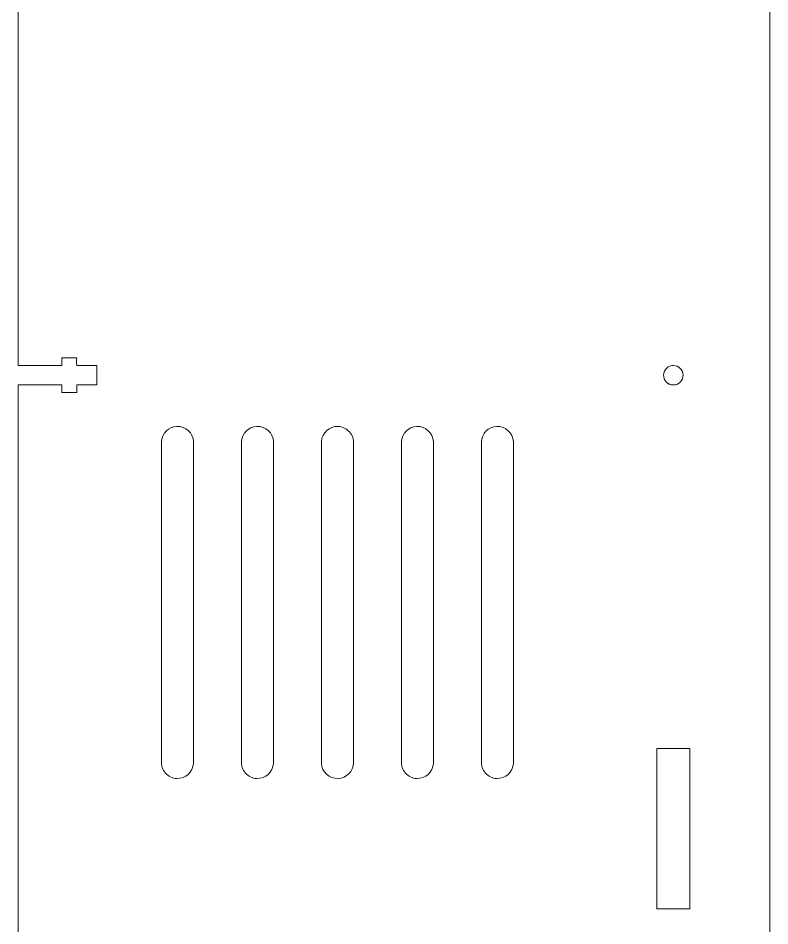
# Model space of a CAD drawing. Header units: inches. Extents: x -13.4 to 14.6, y -14.8 to 13.9.
# Drawn here: x -13.38 to -8.68, y -9.34 to -3.67 of the extents above; entities that cross this region are included whole.
import ezdxf

# ---------------------------------------------------------------- set-up
doc = ezdxf.new("R2010")
doc.units = ezdxf.units.IN
doc.header["$MEASUREMENT"] = 0
doc.layers.add('Layer 1', color=7, linetype='Continuous')

msp = doc.modelspace()

# ---------------------------------------------------------------- linework, layer by layer
at = {"layer": 'Layer 1', "lineweight": 0}
for points, knots in [([(-13.1033, 5.4898), (-13.1033, 5.4898), (-13.3773, 5.4898), (-13.3773, 5.4898), (-13.3773, 5.4898), (-13.3773, 5.4898), (-13.3773, 9.0552), (-13.3773, 9.0552), (-13.3773, 9.0552), (-13.3773, 9.0552), (-12.3773, 9.0552), (-12.3773, 9.0552), (-12.3773, 9.0552), (-12.3773, 9.0552), (-12.3773, 9.2601), (-12.3773, 9.2601), (-12.3773, 9.2601), (-12.3773, 9.2601), (-12.3773, 9.2622), (-12.3773, 9.2622), (-12.3773, 9.2622), (-12.3773, 9.2622), (-9.6773, 9.2622), (-9.6773, 9.2622), (-9.6773, 9.2622), (-9.6773, 9.2622), (-9.6773, 9.0553), (-9.6773, 9.0553), (-9.6773, 9.0553), (-9.6773, 9.0553), (-9.6773, 9.0552), (-9.6773, 9.0552), (-9.6773, 9.0552), (-9.6773, 9.0552), (-8.6774, 9.0552), (-8.6774, 9.0552), (-8.6774, 9.0552), (-8.6774, 9.0552), (-8.6773, 9.055), (-8.6773, 9.055), (-8.6773, 9.055), (-8.6773, 9.055), (-8.6773, -8.785), (-8.6773, -8.785), (-8.6773, -8.785), (-8.6773, -8.785), (-8.6774, -9.5308), (-8.6774, -9.5308), (-8.6774, -9.5308), (-8.6774, -9.5308), (-9.6769, -9.5308), (-9.6769, -9.5308), (-9.6769, -9.5308), (-9.6769, -9.5308), (-9.6773, -9.5308), (-9.6773, -9.5308), (-9.6773, -9.5308), (-9.6773, -9.5308), (-9.6773, -9.7377), (-9.6773, -9.7377), (-9.6773, -9.7377), (-9.6773, -9.7377), (-9.6774, -9.7378), (-9.6774, -9.7378), (-9.6774, -9.7378), (-9.6774, -9.7378), (-12.3772, -9.7378), (-12.3772, -9.7378), (-12.3772, -9.7378), (-12.3772, -9.7378), (-12.3773, -9.7378), (-12.3773, -9.7378), (-12.3773, -9.7378), (-12.3773, -9.7378), (-12.3773, -9.5328), (-12.3773, -9.5328), (-12.3773, -9.5328), (-12.3773, -9.5328), (-12.3774, -9.5308), (-12.3774, -9.5308), (-12.3774, -9.5308), (-12.3774, -9.5308), (-13.3773, -9.5308), (-13.3773, -9.5308), (-13.3773, -9.5308), (-13.3773, -9.5308), (-13.3773, -9.5306), (-13.3773, -9.5306), (-13.3773, -9.5306), (-13.3773, -9.5306), (-13.3773, -5.9725), (-13.3773, -5.9725), (-13.3773, -5.9725), (-13.3773, -5.9725), (-13.3773, -5.9652), (-13.3773, -5.9652), (-13.3773, -5.9652), (-13.2859, -5.9646), (-13.1947, -5.9646), (-13.1033, -5.9652), (-13.1033, -5.9652), (-13.1033, -5.9652), (-13.1033, -6.0118), (-13.1033, -6.0118), (-13.1033, -6.0118), (-13.1033, -6.0118), (-13.1033, -6.0122), (-13.1033, -6.0122), (-13.1033, -6.0122), (-13.1033, -6.0122), (-13.0114, -6.0122), (-13.0114, -6.0122), (-13.0114, -6.0122), (-13.0114, -6.0122), (-13.0113, -6.0118), (-13.0113, -6.0118), (-13.0113, -6.0118), (-13.0113, -6.0118), (-13.0113, -5.9653), (-13.0113, -5.9653), (-13.0113, -5.9653), (-13.0113, -5.9653), (-13.0113, -5.9652), (-13.0113, -5.9652), (-13.0113, -5.9652), (-13.0113, -5.9652), (-12.8844, -5.9652), (-12.8844, -5.9652), (-12.8844, -5.9652), (-12.8844, -5.9652), (-12.8843, -5.965), (-12.8843, -5.965), (-12.8843, -5.965), (-12.8843, -5.965), (-12.8843, -5.8434), (-12.8843, -5.8434), (-12.8843, -5.8434), (-12.8843, -5.8434), (-12.8844, -5.8432), (-12.8844, -5.8432), (-12.8844, -5.8432), (-12.8844, -5.8432), (-13.0113, -5.8432), (-13.0113, -5.8432), (-13.0113, -5.8432), (-13.0118, -5.8276), (-13.0118, -5.8119), (-13.0113, -5.7963), (-13.0113, -5.7963), (-13.0113, -5.7963), (-13.0117, -5.7962), (-13.0117, -5.7962), (-13.0117, -5.7962), (-13.0117, -5.7962), (-13.1007, -5.7962), (-13.1007, -5.7962), (-13.1007, -5.7962), (-13.1007, -5.7962), (-13.1033, -5.7963), (-13.1033, -5.7963), (-13.1033, -5.7963), (-13.1033, -5.7963), (-13.1033, -5.8428), (-13.1033, -5.8428), (-13.1033, -5.8428), (-13.1033, -5.8428), (-13.1034, -5.8432), (-13.1034, -5.8432), (-13.1034, -5.8432), (-13.1034, -5.8432), (-13.3773, -5.8432), (-13.3773, -5.8432), (-13.3773, -5.8432), (-13.3773, -5.8432), (-13.3773, -5.6381), (-13.3773, -5.6381), (-13.3773, -5.6381), (-13.3773, -5.6381), (-13.3773, -0.3071), (-13.3773, -0.3071), (-13.3773, -0.3071), (-13.3773, -0.3071), (-13.3773, -0.2987), (-13.3773, -0.2987), (-13.3773, -0.2987), (-13.3773, -0.2987), (-13.1034, -0.2987), (-13.1034, -0.2987), (-13.1034, -0.2987), (-13.1034, -0.2987), (-13.1033, -0.2987), (-13.1033, -0.2987), (-13.1033, -0.2987), (-13.1033, -0.2987), (-13.1033, -0.3456), (-13.1033, -0.3456), (-13.1033, -0.3456), (-13.1033, -0.3456), (-13.1033, -0.3457), (-13.1033, -0.3457), (-13.1033, -0.3457), (-13.1033, -0.3457), (-13.0114, -0.3457), (-13.0114, -0.3457), (-13.0114, -0.3457), (-13.0111, -0.33), (-13.0111, -0.3144), (-13.0113, -0.2988), (-13.0113, -0.2988), (-13.0113, -0.2988), (-13.0113, -0.2987), (-13.0113, -0.2987), (-13.0113, -0.2987), (-13.0113, -0.2987), (-12.8844, -0.2987), (-12.8844, -0.2987), (-12.8844, -0.2987), (-12.8844, -0.2987), (-12.8843, -0.2985), (-12.8843, -0.2985), (-12.8843, -0.2985), (-12.884, -0.2579), (-12.884, -0.2173), (-12.8844, -0.1767), (-12.8844, -0.1767), (-12.8844, -0.1767), (-13.0113, -0.1767), (-13.0113, -0.1767), (-13.0113, -0.1767), (-13.0119, -0.161), (-13.0119, -0.1454), (-13.0113, -0.1297), (-13.0113, -0.1297), (-13.0419, -0.1291), (-13.0725, -0.1291), (-13.103, -0.1297), (-13.103, -0.1297), (-13.103, -0.1297), (-13.1033, -0.1298), (-13.1033, -0.1298), (-13.1033, -0.1298), (-13.1033, -0.1298), (-13.1033, -0.1766), (-13.1033, -0.1766), (-13.1033, -0.1766), (-13.1033, -0.1766), (-13.1034, -0.1767), (-13.1034, -0.1767), (-13.1034, -0.1767), (-13.1034, -0.1767), (-13.3773, -0.1767), (-13.3773, -0.1767), (-13.3773, -0.1767), (-13.3773, -0.1767), (-13.3773, -0.1233), (-13.3773, -0.1233), (-13.3773, -0.1233), (-13.3773, -0.1233), (-13.3773, 5.3676), (-13.3773, 5.3676), (-13.3773, 5.3676), (-13.3773, 5.3676), (-13.3773, 5.3678), (-13.3773, 5.3678), (-13.3773, 5.3678), (-13.3773, 5.3678), (-13.1034, 5.3678), (-13.1034, 5.3678), (-13.1034, 5.3678), (-13.1034, 5.3678), (-13.1033, 5.3677), (-13.1033, 5.3677), (-13.1033, 5.3677), (-13.1033, 5.3677), (-13.1033, 5.3211), (-13.1033, 5.3211), (-13.1033, 5.3211), (-13.1033, 5.3211), (-13.1033, 5.3208), (-13.1033, 5.3208), (-13.1033, 5.3208), (-13.1033, 5.3208), (-13.0113, 5.3208), (-13.0113, 5.3208), (-13.0113, 5.3208), (-13.0113, 5.3208), (-13.0113, 5.3678), (-13.0113, 5.3678), (-13.0113, 5.3678), (-12.969, 5.3683), (-12.9267, 5.3683), (-12.8843, 5.3678), (-12.8843, 5.3678), (-12.8843, 5.3678), (-12.8843, 5.4897), (-12.8843, 5.4897), (-12.8843, 5.4897), (-12.8843, 5.4897), (-12.8844, 5.4898), (-12.8844, 5.4898), (-12.8844, 5.4898), (-12.8844, 5.4898), (-13.0113, 5.4898), (-13.0113, 5.4898), (-13.0113, 5.4898), (-13.0113, 5.4898), (-13.0113, 5.5368), (-13.0113, 5.5368), (-13.0113, 5.5368), (-13.0113, 5.5368), (-13.0119, 5.5368), (-13.0119, 5.5368), (-13.0119, 5.5368), (-13.0424, 5.5372), (-13.0729, 5.5372), (-13.1033, 5.5368), (-13.1033, 5.5368), (-13.1033, 5.5368), (-13.1033, 5.4899), (-13.1033, 5.4899), (-13.1033, 5.4899), (-13.1033, 5.4899), (-13.1033, 5.4898), (-13.1033, 5.4898)], [0, 0, 0, 0, 0.012195, 0.012195, 0.012195, 0.012195, 0.02439, 0.02439, 0.02439, 0.02439, 0.036585, 0.036585, 0.036585, 0.036585, 0.04878, 0.04878, 0.04878, 0.04878, 0.060976, 0.060976, 0.060976, 0.060976, 0.073171, 0.073171, 0.073171, 0.073171, 0.085366, 0.085366, 0.085366, 0.085366, 0.097561, 0.097561, 0.097561, 0.097561, 0.109756, 0.109756, 0.109756, 0.109756, 0.121951, 0.121951, 0.121951, 0.121951, 0.134146, 0.134146, 0.134146, 0.134146, 0.146341, 0.146341, 0.146341, 0.146341, 0.158537, 0.158537, 0.158537, 0.158537, 0.170732, 0.170732, 0.170732, 0.170732, 0.182927, 0.182927, 0.182927, 0.182927, 0.195122, 0.195122, 0.195122, 0.195122, 0.207317, 0.207317, 0.207317, 0.207317, 0.219512, 0.219512, 0.219512, 0.219512, 0.231707, 0.231707, 0.231707, 0.231707, 0.243902, 0.243902, 0.243902, 0.243902, 0.256098, 0.256098, 0.256098, 0.256098, 0.268293, 0.268293, 0.268293, 0.268293, 0.280488, 0.280488, 0.280488, 0.280488, 0.292683, 0.292683, 0.292683, 0.292683, 0.304878, 0.304878, 0.304878, 0.304878, 0.317073, 0.317073, 0.317073, 0.317073, 0.329268, 0.329268, 0.329268, 0.329268, 0.341463, 0.341463, 0.341463, 0.341463, 0.353659, 0.353659, 0.353659, 0.353659, 0.365854, 0.365854, 0.365854, 0.365854, 0.378049, 0.378049, 0.378049, 0.378049, 0.390244, 0.390244, 0.390244, 0.390244, 0.402439, 0.402439, 0.402439, 0.402439, 0.414634, 0.414634, 0.414634, 0.414634, 0.426829, 0.426829, 0.426829, 0.426829, 0.439024, 0.439024, 0.439024, 0.439024, 0.45122, 0.45122, 0.45122, 0.45122, 0.463415, 0.463415, 0.463415, 0.463415, 0.47561, 0.47561, 0.47561, 0.47561, 0.487805, 0.487805, 0.487805, 0.487805, 0.5, 0.5, 0.5, 0.5, 0.512195, 0.512195, 0.512195, 0.512195, 0.52439, 0.52439, 0.52439, 0.52439, 0.536585, 0.536585, 0.536585, 0.536585, 0.54878, 0.54878, 0.54878, 0.54878, 0.560976, 0.560976, 0.560976, 0.560976, 0.573171, 0.573171, 0.573171, 0.573171, 0.585366, 0.585366, 0.585366, 0.585366, 0.597561, 0.597561, 0.597561, 0.597561, 0.609756, 0.609756, 0.609756, 0.609756, 0.621951, 0.621951, 0.621951, 0.621951, 0.634146, 0.634146, 0.634146, 0.634146, 0.646341, 0.646341, 0.646341, 0.646341, 0.658537, 0.658537, 0.658537, 0.658537, 0.670732, 0.670732, 0.670732, 0.670732, 0.682927, 0.682927, 0.682927, 0.682927, 0.695122, 0.695122, 0.695122, 0.695122, 0.707317, 0.707317, 0.707317, 0.707317, 0.719512, 0.719512, 0.719512, 0.719512, 0.731707, 0.731707, 0.731707, 0.731707, 0.743902, 0.743902, 0.743902, 0.743902, 0.756098, 0.756098, 0.756098, 0.756098, 0.768293, 0.768293, 0.768293, 0.768293, 0.780488, 0.780488, 0.780488, 0.780488, 0.792683, 0.792683, 0.792683, 0.792683, 0.804878, 0.804878, 0.804878, 0.804878, 0.817073, 0.817073, 0.817073, 0.817073, 0.829268, 0.829268, 0.829268, 0.829268, 0.841463, 0.841463, 0.841463, 0.841463, 0.853659, 0.853659, 0.853659, 0.853659, 0.865854, 0.865854, 0.865854, 0.865854, 0.878049, 0.878049, 0.878049, 0.878049, 0.890244, 0.890244, 0.890244, 0.890244, 0.902439, 0.902439, 0.902439, 0.902439, 0.914634, 0.914634, 0.914634, 0.914634, 0.926829, 0.926829, 0.926829, 0.926829, 0.939024, 0.939024, 0.939024, 0.939024, 0.95122, 0.95122, 0.95122, 0.95122, 0.963415, 0.963415, 0.963415, 0.963415, 0.97561, 0.97561, 0.97561, 0.97561, 1, 1, 1, 1]), ([(-9.2808, -5.9654), (-9.2808, -5.9654), (-9.2836, -5.9654), (-9.2836, -5.9654), (-9.2836, -5.9654), (-9.2836, -5.9654), (-9.2863, -5.9652), (-9.2863, -5.9652), (-9.2863, -5.9652), (-9.2863, -5.9652), (-9.2889, -5.9649), (-9.2889, -5.9649), (-9.2889, -5.9649), (-9.2933, -5.9642), (-9.2976, -5.9633), (-9.3017, -5.9618), (-9.3017, -5.9618), (-9.3017, -5.9618), (-9.3041, -5.9608), (-9.3041, -5.9608), (-9.3041, -5.9608), (-9.3041, -5.9608), (-9.3065, -5.9598), (-9.3065, -5.9598), (-9.3065, -5.9598), (-9.3065, -5.9598), (-9.3088, -5.9587), (-9.3088, -5.9587), (-9.3088, -5.9587), (-9.3088, -5.9587), (-9.311, -5.9574), (-9.311, -5.9574), (-9.311, -5.9574), (-9.3125, -5.9566), (-9.314, -5.9558), (-9.3154, -5.9547), (-9.3154, -5.9547), (-9.3168, -5.9537), (-9.3181, -5.9527), (-9.3194, -5.9517), (-9.3194, -5.9517), (-9.3215, -5.9501), (-9.3235, -5.9485), (-9.325, -5.9465), (-9.325, -5.9465), (-9.3362, -5.9346), (-9.3423, -5.9189), (-9.3419, -5.9026), (-9.3419, -5.9026), (-9.3414, -5.8863), (-9.3344, -5.8709), (-9.3225, -5.8599), (-9.3225, -5.8599), (-9.2984, -5.8375), (-9.261, -5.8381), (-9.2377, -5.8613), (-9.2377, -5.8613), (-9.2142, -5.8847), (-9.2137, -5.9226), (-9.2366, -5.9465), (-9.2366, -5.9465), (-9.2366, -5.9465), (-9.2384, -5.9483), (-9.2384, -5.9483), (-9.2384, -5.9483), (-9.2384, -5.9483), (-9.2403, -5.95), (-9.2403, -5.95), (-9.2403, -5.95), (-9.2515, -5.96), (-9.2659, -5.9655), (-9.2808, -5.9654)], [0, 0, 0, 0, 0.052632, 0.052632, 0.052632, 0.052632, 0.105263, 0.105263, 0.105263, 0.105263, 0.157895, 0.157895, 0.157895, 0.157895, 0.210526, 0.210526, 0.210526, 0.210526, 0.263158, 0.263158, 0.263158, 0.263158, 0.315789, 0.315789, 0.315789, 0.315789, 0.368421, 0.368421, 0.368421, 0.368421, 0.421053, 0.421053, 0.421053, 0.421053, 0.473684, 0.473684, 0.473684, 0.473684, 0.526316, 0.526316, 0.526316, 0.526316, 0.578947, 0.578947, 0.578947, 0.578947, 0.631579, 0.631579, 0.631579, 0.631579, 0.684211, 0.684211, 0.684211, 0.684211, 0.736842, 0.736842, 0.736842, 0.736842, 0.789474, 0.789474, 0.789474, 0.789474, 0.842105, 0.842105, 0.842105, 0.842105, 0.894737, 0.894737, 0.894737, 0.894737, 1, 1, 1, 1]), ([(-12.2808, -8.3244), (-12.2808, -8.3244), (-12.2808, -6.3581), (-12.2808, -6.3581), (-12.2808, -6.3581), (-12.2808, -6.3581), (-12.2809, -6.3203), (-12.2809, -6.3203), (-12.2809, -6.3203), (-12.2832, -6.2651), (-12.3297, -6.2223), (-12.3848, -6.2245), (-12.3848, -6.2245), (-12.4377, -6.2266), (-12.4798, -6.2694), (-12.4808, -6.3223), (-12.4808, -6.3223), (-12.4808, -6.3223), (-12.4808, -6.333), (-12.4808, -6.333), (-12.4808, -6.333), (-12.4808, -6.333), (-12.4808, -8.3157), (-12.4808, -8.3157), (-12.4808, -8.3157), (-12.483, -8.343), (-12.474, -8.3699), (-12.4559, -8.3904), (-12.4559, -8.3904), (-12.4378, -8.4108), (-12.4121, -8.423), (-12.3848, -8.4243), (-12.3848, -8.4243), (-12.3305, -8.4265), (-12.2845, -8.3848), (-12.281, -8.3305), (-12.281, -8.3305), (-12.2809, -8.3285), (-12.2809, -8.3264), (-12.2808, -8.3244)], [0, 0, 0, 0, 0.090909, 0.090909, 0.090909, 0.090909, 0.181818, 0.181818, 0.181818, 0.181818, 0.272727, 0.272727, 0.272727, 0.272727, 0.363636, 0.363636, 0.363636, 0.363636, 0.454545, 0.454545, 0.454545, 0.454545, 0.545455, 0.545455, 0.545455, 0.545455, 0.636364, 0.636364, 0.636364, 0.636364, 0.727273, 0.727273, 0.727273, 0.727273, 0.818182, 0.818182, 0.818182, 0.818182, 1, 1, 1, 1]), ([(-11.7808, -8.3244), (-11.7808, -8.3244), (-11.7808, -6.3581), (-11.7808, -6.3581), (-11.7808, -6.3581), (-11.7808, -6.3581), (-11.7809, -6.3203), (-11.7809, -6.3203), (-11.7809, -6.3203), (-11.7832, -6.2651), (-11.8297, -6.2222), (-11.8848, -6.2245), (-11.8848, -6.2245), (-11.9377, -6.2267), (-11.9798, -6.2695), (-11.9808, -6.3223), (-11.9808, -6.3223), (-11.9808, -6.3223), (-11.9808, -6.333), (-11.9808, -6.333), (-11.9808, -6.333), (-11.9808, -6.333), (-11.9808, -8.3157), (-11.9808, -8.3157), (-11.9808, -8.3157), (-11.983, -8.343), (-11.974, -8.3699), (-11.9559, -8.3904), (-11.9559, -8.3904), (-11.9378, -8.4109), (-11.9121, -8.4231), (-11.8848, -8.4243), (-11.8848, -8.4243), (-11.8305, -8.4265), (-11.7844, -8.3848), (-11.781, -8.3305), (-11.781, -8.3305), (-11.7809, -8.3285), (-11.7808, -8.3264), (-11.7808, -8.3244)], [0, 0, 0, 0, 0.090909, 0.090909, 0.090909, 0.090909, 0.181818, 0.181818, 0.181818, 0.181818, 0.272727, 0.272727, 0.272727, 0.272727, 0.363636, 0.363636, 0.363636, 0.363636, 0.454545, 0.454545, 0.454545, 0.454545, 0.545455, 0.545455, 0.545455, 0.545455, 0.636364, 0.636364, 0.636364, 0.636364, 0.727273, 0.727273, 0.727273, 0.727273, 0.818182, 0.818182, 0.818182, 0.818182, 1, 1, 1, 1]), ([(-11.4808, -6.3244), (-11.4808, -6.3244), (-11.4808, -8.2907), (-11.4808, -8.2907), (-11.4808, -8.2907), (-11.4808, -8.2907), (-11.4808, -8.3285), (-11.4808, -8.3285), (-11.4808, -8.3285), (-11.4785, -8.3836), (-11.432, -8.4264), (-11.3769, -8.4243), (-11.3769, -8.4243), (-11.324, -8.4223), (-11.2818, -8.3793), (-11.2809, -8.3264), (-11.2809, -8.3264), (-11.2809, -8.3264), (-11.2808, -8.3157), (-11.2808, -8.3157), (-11.2808, -8.3157), (-11.2808, -8.3157), (-11.2808, -6.333), (-11.2808, -6.333), (-11.2808, -6.333), (-11.2788, -6.3058), (-11.2877, -6.2788), (-11.3058, -6.2583), (-11.3058, -6.2583), (-11.3239, -6.2378), (-11.3496, -6.2256), (-11.3769, -6.2245), (-11.3769, -6.2245), (-11.4312, -6.2223), (-11.4774, -6.2639), (-11.4807, -6.3182), (-11.4807, -6.3182), (-11.4807, -6.3203), (-11.4808, -6.3223), (-11.4808, -6.3244)], [0, 0, 0, 0, 0.090909, 0.090909, 0.090909, 0.090909, 0.181818, 0.181818, 0.181818, 0.181818, 0.272727, 0.272727, 0.272727, 0.272727, 0.363636, 0.363636, 0.363636, 0.363636, 0.454545, 0.454545, 0.454545, 0.454545, 0.545455, 0.545455, 0.545455, 0.545455, 0.636364, 0.636364, 0.636364, 0.636364, 0.727273, 0.727273, 0.727273, 0.727273, 0.818182, 0.818182, 0.818182, 0.818182, 1, 1, 1, 1]), ([(-10.7808, -8.3244), (-10.7808, -8.3244), (-10.7808, -6.3581), (-10.7808, -6.3581), (-10.7808, -6.3581), (-10.7808, -6.3581), (-10.7809, -6.3203), (-10.7809, -6.3203), (-10.7809, -6.3203), (-10.7832, -6.2651), (-10.8297, -6.2223), (-10.8848, -6.2245), (-10.8848, -6.2245), (-10.9377, -6.2266), (-10.9798, -6.2695), (-10.9808, -6.3223), (-10.9808, -6.3223), (-10.9808, -6.3223), (-10.9808, -6.333), (-10.9808, -6.333), (-10.9808, -6.333), (-10.9808, -6.333), (-10.9808, -8.3157), (-10.9808, -8.3157), (-10.9808, -8.3157), (-10.983, -8.343), (-10.974, -8.3699), (-10.9559, -8.3904), (-10.9559, -8.3904), (-10.9378, -8.4108), (-10.9121, -8.4231), (-10.8848, -8.4243), (-10.8848, -8.4243), (-10.8305, -8.4265), (-10.7844, -8.3848), (-10.781, -8.3305), (-10.781, -8.3305), (-10.7809, -8.3285), (-10.7808, -8.3264), (-10.7808, -8.3244)], [0, 0, 0, 0, 0.090909, 0.090909, 0.090909, 0.090909, 0.181818, 0.181818, 0.181818, 0.181818, 0.272727, 0.272727, 0.272727, 0.272727, 0.363636, 0.363636, 0.363636, 0.363636, 0.454545, 0.454545, 0.454545, 0.454545, 0.545455, 0.545455, 0.545455, 0.545455, 0.636364, 0.636364, 0.636364, 0.636364, 0.727273, 0.727273, 0.727273, 0.727273, 0.818182, 0.818182, 0.818182, 0.818182, 1, 1, 1, 1]), ([(-10.2808, -8.3244), (-10.2808, -8.3244), (-10.2808, -6.3581), (-10.2808, -6.3581), (-10.2808, -6.3581), (-10.2808, -6.3581), (-10.2809, -6.3203), (-10.2809, -6.3203), (-10.2809, -6.3203), (-10.2832, -6.2651), (-10.3297, -6.2223), (-10.3848, -6.2245), (-10.3848, -6.2245), (-10.4377, -6.2265), (-10.4798, -6.2694), (-10.4808, -6.3223), (-10.4808, -6.3223), (-10.4808, -6.3223), (-10.4808, -6.333), (-10.4808, -6.333), (-10.4808, -6.333), (-10.4808, -6.333), (-10.4808, -8.3157), (-10.4808, -8.3157), (-10.4808, -8.3157), (-10.483, -8.343), (-10.474, -8.3699), (-10.4559, -8.3904), (-10.4559, -8.3904), (-10.4378, -8.4109), (-10.4121, -8.4231), (-10.3848, -8.4243), (-10.3848, -8.4243), (-10.3305, -8.4264), (-10.2844, -8.3848), (-10.281, -8.3305), (-10.281, -8.3305), (-10.281, -8.3305), (-10.2809, -8.3275), (-10.2809, -8.3275), (-10.2809, -8.3275), (-10.2809, -8.3275), (-10.2808, -8.3244), (-10.2808, -8.3244)], [0, 0, 0, 0, 0.083333, 0.083333, 0.083333, 0.083333, 0.166667, 0.166667, 0.166667, 0.166667, 0.25, 0.25, 0.25, 0.25, 0.333333, 0.333333, 0.333333, 0.333333, 0.416667, 0.416667, 0.416667, 0.416667, 0.5, 0.5, 0.5, 0.5, 0.583333, 0.583333, 0.583333, 0.583333, 0.666667, 0.666667, 0.666667, 0.666667, 0.75, 0.75, 0.75, 0.75, 0.833333, 0.833333, 0.833333, 0.833333, 1, 1, 1, 1]), ([(-9.1773, -8.2378), (-9.1773, -8.2378), (-9.3843, -8.2378), (-9.3843, -8.2378), (-9.3843, -8.2378), (-9.3843, -8.2378), (-9.3843, -8.2379), (-9.3843, -8.2379), (-9.3843, -8.2379), (-9.3843, -8.2379), (-9.3843, -9.2323), (-9.3843, -9.2323), (-9.3843, -9.2323), (-9.3843, -9.2323), (-9.3843, -9.2378), (-9.3843, -9.2378), (-9.3843, -9.2378), (-9.3843, -9.2378), (-9.1774, -9.2378), (-9.1774, -9.2378), (-9.1774, -9.2378), (-9.1774, -9.2378), (-9.1773, -9.2364), (-9.1773, -9.2364), (-9.1773, -9.2364), (-9.1773, -9.2364), (-9.1773, -8.2463), (-9.1773, -8.2463), (-9.1773, -8.2463), (-9.1773, -8.2463), (-9.1773, -8.2378), (-9.1773, -8.2378)], [0, 0, 0, 0, 0.111111, 0.111111, 0.111111, 0.111111, 0.222222, 0.222222, 0.222222, 0.222222, 0.333333, 0.333333, 0.333333, 0.333333, 0.444444, 0.444444, 0.444444, 0.444444, 0.555556, 0.555556, 0.555556, 0.555556, 0.666667, 0.666667, 0.666667, 0.666667, 0.777778, 0.777778, 0.777778, 0.777778, 1, 1, 1, 1])]:
    msp.add_open_spline(points, degree=3, knots=knots, dxfattribs=at)

doc.saveas('drawing.dxf')
